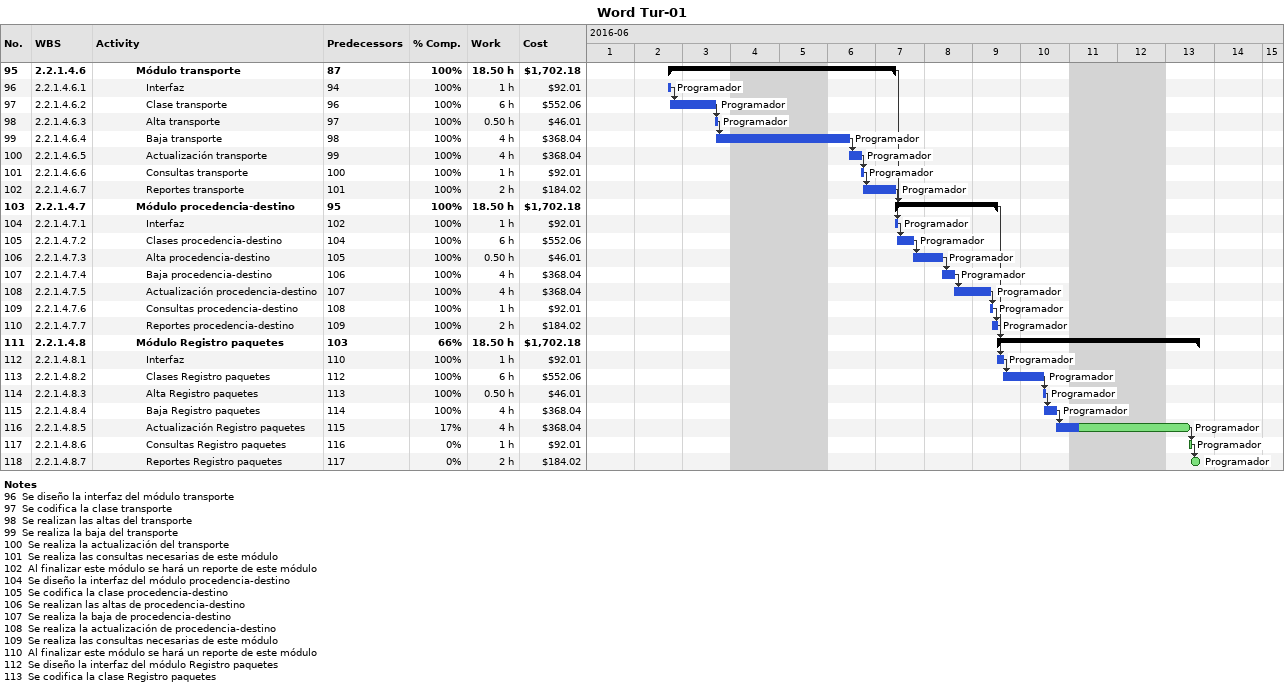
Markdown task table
Word Tur-01

| ID | WBS | Task | Start | Finish | Predecessors | Resources | % complete | Work (h) | Cost ($) |
|---|---|---|---|---|---|---|---|---|---|
| 95 | 2.2.1.4.6 | **Módulo transporte** | 2016-06-02 | 2016-06-07 | 87 |  | 100 | 18.50 | 1702.18 |
| 96 | 2.2.1.4.6.1 | Interfaz | 2016-06-02 | 2016-06-02 | 94 | Programador | 100 | 1 | 92.01 |
| 97 | 2.2.1.4.6.2 | Clase transporte | 2016-06-02 | 2016-06-03 | 96 | Programador | 100 | 6 | 552.06 |
| 98 | 2.2.1.4.6.3 | Alta transporte | 2016-06-03 | 2016-06-03 | 97 | Programador | 100 | 0.50 | 46.01 |
| 99 | 2.2.1.4.6.4 | Baja transporte | 2016-06-03 | 2016-06-06 | 98 | Programador | 100 | 4 | 368.04 |
| 100 | 2.2.1.4.6.5 | Actualización transporte | 2016-06-06 | 2016-06-06 | 99 | Programador | 100 | 4 | 368.04 |
| 101 | 2.2.1.4.6.6 | Consultas transporte | 2016-06-06 | 2016-06-06 | 100 | Programador | 100 | 1 | 92.01 |
| 102 | 2.2.1.4.6.7 | Reportes transporte | 2016-06-06 | 2016-06-07 | 101 | Programador | 100 | 2 | 184.02 |
| 103 | 2.2.1.4.7 | **Módulo procedencia-destino** | 2016-06-07 | 2016-06-09 | 95 |  | 100 | 18.50 | 1702.18 |
| 104 | 2.2.1.4.7.1 | Interfaz | 2016-06-07 | 2016-06-07 | 102 | Programador | 100 | 1 | 92.01 |
| 105 | 2.2.1.4.7.2 | Clases procedencia-destino | 2016-06-07 | 2016-06-07 | 104 | Programador | 100 | 6 | 552.06 |
| 106 | 2.2.1.4.7.3 | Alta procedencia-destino | 2016-06-07 | 2016-06-08 | 105 | Programador | 100 | 0.50 | 46.01 |
| 107 | 2.2.1.4.7.4 | Baja procedencia-destino | 2016-06-08 | 2016-06-08 | 106 | Programador | 100 | 4 | 368.04 |
| 108 | 2.2.1.4.7.5 | Actualización procedencia-destino | 2016-06-08 | 2016-06-09 | 107 | Programador | 100 | 4 | 368.04 |
| 109 | 2.2.1.4.7.6 | Consultas procedencia-destino | 2016-06-09 | 2016-06-09 | 108 | Programador | 100 | 1 | 92.01 |
| 110 | 2.2.1.4.7.7 | Reportes procedencia-destino | 2016-06-09 | 2016-06-09 | 109 | Programador | 100 | 2 | 184.02 |
| 111 | 2.2.1.4.8 | **Módulo Registro paquetes** | 2016-06-09 | 2016-06-13 | 103 |  | 66 | 18.50 | 1702.18 |
| 112 | 2.2.1.4.8.1 | Interfaz | 2016-06-09 | 2016-06-09 | 110 | Programador | 100 | 1 | 92.01 |
| 113 | 2.2.1.4.8.2 | Clases Registro paquetes | 2016-06-09 | 2016-06-10 | 112 | Programador | 100 | 6 | 552.06 |
| 114 | 2.2.1.4.8.3 | Alta Registro paquetes | 2016-06-10 | 2016-06-10 | 113 | Programador | 100 | 0.50 | 46.01 |
| 115 | 2.2.1.4.8.4 | Baja Registro paquetes | 2016-06-10 | 2016-06-10 | 114 | Programador | 100 | 4 | 368.04 |
| 116 | 2.2.1.4.8.5 | Actualización Registro paquetes | 2016-06-10 | 2016-06-13 | 115 | Programador | 17 | 4 | 368.04 |
| 117 | 2.2.1.4.8.6 | Consultas Registro paquetes | 2016-06-13 | 2016-06-13 | 116 | Programador | 0 | 1 | 92.01 |
| 118 | 2.2.1.4.8.7 | Reportes Registro paquetes | 2016-06-13 | 2016-06-13 | 117 | Programador | 0 | 2 | 184.02 |

Notes
- 96: Se diseño la interfaz del módulo transporte
- 97: Se codifica la clase transporte
- 98: Se realizan las altas del transporte
- 99: Se realiza la baja del transporte
- 100: Se realiza la actualización del transporte
- 101: Se realiza las consultas necesarias de este módulo
- 102: Al finalizar este módulo se hará un reporte de este módulo
- 104: Se diseño la interfaz del módulo procedencia-destino
- 105: Se codifica la clase procedencia-destino
- 106: Se realizan las altas de procedencia-destino
- 107: Se realiza la baja de procedencia-destino
- 108: Se realiza la actualización de procedencia-destino
- 109: Se realiza las consultas necesarias de este módulo
- 110: Al finalizar este módulo se hará un reporte de este módulo
- 112: Se diseño la interfaz del módulo Registro paquetes
- 113: Se codifica la clase Registro paquetes
